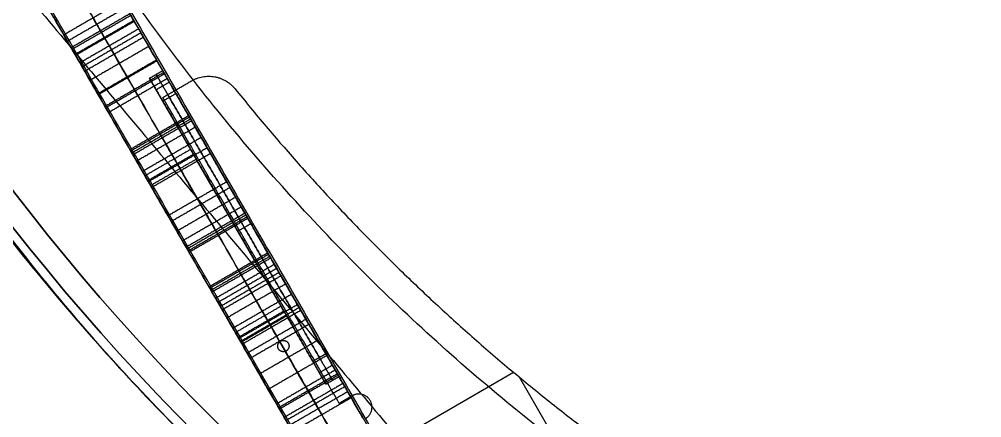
# Model space of a CAD drawing. Header units: millimetres. Extents: x -610 to 610, y -610 to 610.
# Drawn here: x -476.2 to -220.7, y -425.5 to -319.9 of the extents above; entities that cross this region are included whole.
import ezdxf

# ---------------------------------------------------------------- set-up
doc = ezdxf.new("R2010")
doc.units = ezdxf.units.MM
doc.layers.add('base', color=7, linetype='Continuous', true_color=0xffecbc)

msp = doc.modelspace()

# ---------------------------------------------------------------- linework, layer by layer
at = {"layer": 'base'}
for p, q in [((-586.12, -77.24, 122.97), (-384.99, -425.61, 122.97)), ((-601.71, -86.24, 122.97), (-400.58, -434.61, 122.97)), ((-430.73, -354.38, 221.97), (-441.63, -335.51, 221.97)), ((-406.73, -395.95, 221.97), (-429.23, -356.98, 221.97)), ((-418.22, -376.06, 230.97), (-418.22, -376.06, 212.97)), ((-394.81, -416.61, 221.97), (-405.23, -398.55, 221.97)), ((-379.84, -433.57, 230.97), (-345.02, -413.47, 230.97)), ((-379.84, -433.57, 212.97), (-345.02, -413.47, 212.97)), ((-310.39, -472.04, 230.97), (-343.47, -414.76, 230.97)), ((-310.39, -472.04, 212.97), (-343.47, -414.76, 212.97))]:
    msp.add_line(p, q, dxfattribs=at)
for centre, radius in [((0, 0, 249.47), 610), ((0, 0, 250.47), 610), ((0, 0, 243.46), 607.51), ((0, 0, 256.48), 607.51), ((0, 0, 240.97), 601.5), ((0, 0, 258.97), 601.5)]:
    msp.add_circle(centre, radius, dxfattribs=at)
at = {"layer": 'base', "extrusion": (0, 0, -1)}
for centre, radius in [((0, 0, 3.53), 610), ((0, 0, 4.53), 610), ((0, 0, -2.48), 607.51), ((0, 0, 10.54), 607.51), ((0, 0, -4.97), 601.5), ((0, 0, 13.03), 601.5)]:
    msp.add_circle(centre, radius, dxfattribs=at)
at = {"layer": 'base'}
for points, weights, degree, knots in [([(-495.2, -356.2, -4.03), (-851.4, 139, -4.03), (-356.2, 495.2, -4.03), (139, 851.4, -4.03), (495.2, 356.2, -4.03), (851.4, -139, -4.03), (356.2, -495.2, -4.03), (-139, -851.4, -4.03), (-495.2, -356.2, -4.03)], [1, 0.707106781187, 1, 0.707106781187, 1, 0.707106781187, 1, 0.707106781187, 1], 2, [0, 0, 0, 958.185759, 958.185759, 1916.371519, 1916.371519, 2874.557278, 2874.557278, 3832.743037, 3832.743037, 3832.743037]), ([(-610, 0, 249.97), (-610, -610, 249.97), (0, -610, 249.97), (610, -610, 249.97), (610, 0, 249.97), (610, 610, 249.97), (0, 610, 249.97), (-610, 610, 249.97), (-610, 0, 249.97)], [1, 0.707106781187, 1, 0.707106781187, 1, 0.707106781187, 1, 0.707106781187, 1], 2, [0, 0, 0, 958.185759, 958.185759, 1916.371519, 1916.371519, 2874.557278, 2874.557278, 3832.743037, 3832.743037, 3832.743037]), ([(32.65, -544.76, 240.97), (-510.36, -577.3, 240.97), (-544.65, -34.4, 240.97), (-578.93, 508.51, 240.97), (-36.14, 544.54, 240.97), (506.65, 580.56, 240.97), (544.42, 37.89, 240.97), (582.18, -504.79, 240.97), (39.63, -544.29, 240.97)], [1, 0.708239625255, 1, 0.708239625255, 1, 0.708239625255, 1, 0.708239625255, 1], 2, [654.018286, 654.018286, 654.018286, 1509.504571, 1509.504571, 2364.990855, 2364.990855, 3220.47714, 3220.47714, 4075.963425, 4075.963425, 4075.963425]), ([(32.65, -544.76, 244.97), (-510.36, -577.3, 244.97), (-544.65, -34.4, 244.97), (-578.93, 508.51, 244.97), (-36.14, 544.54, 244.97), (506.65, 580.56, 244.97), (544.42, 37.89, 244.97), (582.18, -504.79, 244.97), (39.63, -544.29, 244.97)], [1, 0.708239625255, 1, 0.708239625255, 1, 0.708239625255, 1, 0.708239625255, 1], 2, [654.018286, 654.018286, 654.018286, 1509.504571, 1509.504571, 2364.990855, 2364.990855, 3220.47714, 3220.47714, 4075.963425, 4075.963425, 4075.963425]), ([(32.65, -544.76, 242.97), (-510.36, -577.3, 242.97), (-544.65, -34.4, 242.97), (-578.93, 508.51, 242.97), (-36.14, 544.54, 242.97), (506.65, 580.56, 242.97), (544.42, 37.89, 242.97), (582.18, -504.79, 242.97), (39.63, -544.29, 242.97)], [1, 0.708239625255, 1, 0.708239625255, 1, 0.708239625255, 1, 0.708239625255, 1], 2, [654.018286, 654.018286, 654.018286, 1509.504571, 1509.504571, 2364.990855, 2364.990855, 3220.47714, 3220.47714, 4075.963425, 4075.963425, 4075.963425]), ([(-455.97, -302.67, 185.33), (-452.85, -308.07, 188.93), (-449.73, -313.48, 192.54), (-446.61, -318.88, 196.14), (-446.37, -319.3, 196.42), (-446.1, -319.76, 196.57), (-445.82, -320.24, 196.57)], [1, 1, 1, 1, 0.976658867519, 0.976658867519, 1], 3, [1777.788717, 1777.788717, 1777.788717, 1777.788717, 1778.788717, 1778.788717, 1778.788717, 1779.030416, 1779.030416, 1779.030416, 1779.030416]), ([(-463.76, -307.17, 185.33), (-460.64, -312.57, 188.93), (-457.52, -317.98, 192.54), (-454.4, -323.38, 196.14), (-454.16, -323.8, 196.42), (-453.9, -324.26, 196.57), (-453.62, -324.74, 196.57)], [1, 1, 1, 1, 0.976658867519, 0.976658867519, 1], 3, [1777.788717, 1777.788717, 1777.788717, 1777.788717, 1778.788717, 1778.788717, 1778.788717, 1779.030416, 1779.030416, 1779.030416, 1779.030416]), ([(-464.42, -324.04, 140.12), (-465.97, -321.35, 138.24), (-467.78, -318.21, 138.07), (-469.42, -315.38, 139.64), (-471.05, -312.54, 141.22), (-472.11, -310.71, 144.17), (-472.34, -310.31, 147.77)], [1, 0.919341741165, 0.919341741165, 1, 0.919341741165, 0.919341741165, 1], 3, [1721.078293, 1721.078293, 1721.078293, 1721.078293, 1731.515572, 1731.515572, 1731.515572, 1741.952851, 1741.952851, 1741.952851, 1741.952851]), ([(-471.56, -311.67, 185.33), (-468.44, -317.07, 188.93), (-465.32, -322.48, 192.54), (-462.2, -327.88, 196.14), (-461.96, -328.3, 196.42), (-461.69, -328.76, 196.57), (-461.41, -329.24, 196.57)], [1, 1, 1, 1, 0.976658867519, 0.976658867519, 1], 3, [1777.788717, 1777.788717, 1777.788717, 1777.788717, 1778.788717, 1778.788717, 1778.788717, 1779.030416, 1779.030416, 1779.030416, 1779.030416]), ([(-445.69, -320.47, 196.57), (-445.27, -321.21, 196.57), (-444.87, -321.9, 196.27), (-444.55, -322.45, 195.71), (-444.16, -323.13, 195.04), (-443.94, -323.5, 194.1), (-443.94, -323.5, 193.07)], [1, 0.958191499078, 0.958191499078, 1, 0.939486608202, 0.939486608202, 1], 3, [1779.071465, 1779.071465, 1779.071465, 1779.071465, 1781.563692, 1781.563692, 1781.563692, 1784.569251, 1784.569251, 1784.569251, 1784.569251]), ([(-453.48, -324.97, 196.57), (-453.06, -325.71, 196.57), (-452.66, -326.4, 196.27), (-452.34, -326.95, 195.71), (-451.95, -327.63, 195.04), (-451.73, -328, 194.1), (-451.73, -328, 193.07)], [1, 0.958191499078, 0.958191499078, 1, 0.939486608202, 0.939486608202, 1], 3, [1779.071465, 1779.071465, 1779.071465, 1779.071465, 1781.563692, 1781.563692, 1781.563692, 1784.569251, 1784.569251, 1784.569251, 1784.569251]), ([(-461.28, -329.47, 196.57), (-460.85, -330.21, 196.57), (-460.46, -330.9, 196.27), (-460.14, -331.45, 195.71), (-459.74, -332.13, 195.04), (-459.53, -332.5, 194.1), (-459.53, -332.5, 193.07)], [1, 0.958191499078, 0.958191499078, 1, 0.939486608202, 0.939486608202, 1], 3, [1779.071465, 1779.071465, 1779.071465, 1779.071465, 1781.563692, 1781.563692, 1781.563692, 1784.569251, 1784.569251, 1784.569251, 1784.569251]), ([(-439.68, -330.89, 195.95), (-439.13, -331.84, 196.71), (-438.46, -332.99, 196.78), (-437.87, -334.01, 196.16), (-437.28, -335.03, 195.54), (-436.94, -335.63, 194.4), (-436.94, -335.63, 193.07)], [1, 0.904194111672, 0.904194111672, 1, 0.904194111672, 0.904194111672, 1], 3, [1796.461563, 1796.461563, 1796.461563, 1796.461563, 1800.260818, 1800.260818, 1800.260818, 1804.060074, 1804.060074, 1804.060074, 1804.060074]), ([(-436.4, -340.57, 212.97), (-436.4, -340.57, 209.47), (-438.15, -337.54, 209.47), (-439.9, -334.51, 209.47), (-439.9, -334.51, 212.97)], [1, 0.707106781187, 1, 0.707106781187, 1], 2, [607.193594, 607.193594, 607.193594, 612.691382, 612.691382, 618.189169, 618.189169, 618.189169]), ([(-439.9, -334.51, 230.97), (-439.9, -334.51, 234.47), (-438.15, -337.54, 234.47), (-436.4, -340.57, 234.47), (-436.4, -340.57, 230.97)], [1, 0.707106781187, 1, 0.707106781187, 1], 2, [636.189169, 636.189169, 636.189169, 641.686956, 641.686956, 647.184743, 647.184743, 647.184743]), ([(-434.66, -339.57, 212.97), (-434.66, -339.57, 209.47), (-436.41, -336.54, 209.47), (-438.16, -333.51, 209.47), (-438.16, -333.51, 212.97)], [1, 0.707106781187, 1, 0.707106781187, 1], 2, [607.193594, 607.193594, 607.193594, 612.691382, 612.691382, 618.189169, 618.189169, 618.189169]), ([(-438.16, -333.51, 230.97), (-438.16, -333.51, 234.47), (-436.41, -336.54, 234.47), (-434.66, -339.57, 234.47), (-434.66, -339.57, 230.97)], [1, 0.707106781187, 1, 0.707106781187, 1], 2, [636.189169, 636.189169, 636.189169, 641.686956, 641.686956, 647.184743, 647.184743, 647.184743]), ([(-447.47, -335.39, 195.95), (-446.92, -336.34, 196.71), (-446.26, -337.49, 196.78), (-445.67, -338.51, 196.16), (-445.08, -339.53, 195.54), (-444.73, -340.13, 194.4), (-444.73, -340.13, 193.07)], [1, 0.904194111672, 0.904194111672, 1, 0.904194111672, 0.904194111672, 1], 3, [1796.461563, 1796.461563, 1796.461563, 1796.461563, 1800.260818, 1800.260818, 1800.260818, 1804.060074, 1804.060074, 1804.060074, 1804.060074]), ([(-438.13, -341.57, 212.97), (-438.13, -341.57, 209.47), (-439.88, -338.54, 209.47), (-441.63, -335.51, 209.47), (-441.63, -335.51, 212.97)], [1, 0.707106781187, 1, 0.707106781187, 1], 2, [607.193594, 607.193594, 607.193594, 612.691382, 612.691382, 618.189169, 618.189169, 618.189169]), ([(-441.63, -335.51, 230.97), (-441.63, -335.51, 234.47), (-439.88, -338.54, 234.47), (-438.13, -341.57, 234.47), (-438.13, -341.57, 230.97)], [1, 0.707106781187, 1, 0.707106781187, 1], 2, [636.189169, 636.189169, 636.189169, 641.686956, 641.686956, 647.184743, 647.184743, 647.184743]), ([(-455.27, -339.89, 195.95), (-454.72, -340.84, 196.71), (-454.05, -341.99, 196.78), (-453.46, -343.01, 196.16), (-452.87, -344.03, 195.54), (-452.53, -344.63, 194.4), (-452.53, -344.63, 193.07)], [1, 0.904194111672, 0.904194111672, 1, 0.904194111672, 0.904194111672, 1], 3, [1796.461563, 1796.461563, 1796.461563, 1796.461563, 1800.260818, 1800.260818, 1800.260818, 1804.060074, 1804.060074, 1804.060074, 1804.060074]), ([(-430.47, -346.84, 185.33), (-427.36, -352.22, 188.92), (-424.25, -357.6, 192.51), (-421.15, -362.99, 196.1), (-420.88, -363.45, 196.41), (-420.58, -363.97, 196.57), (-420.27, -364.5, 196.57)], [1, 1, 1, 1, 0.977285464066, 0.977285464066, 1], 3, [1659.639804, 1659.639804, 1659.639804, 1659.639804, 1660.63594, 1660.63594, 1660.63594, 1662.468471, 1662.468471, 1662.468471, 1662.468471]), ([(-438.26, -351.34, 185.33), (-435.15, -356.72, 188.92), (-432.05, -362.1, 192.51), (-428.94, -367.49, 196.1), (-428.67, -367.95, 196.41), (-428.37, -368.47, 196.57), (-428.06, -369, 196.57)], [1, 1, 1, 1, 0.977285464066, 0.977285464066, 1], 3, [1659.639804, 1659.639804, 1659.639804, 1659.639804, 1660.63594, 1660.63594, 1660.63594, 1662.468471, 1662.468471, 1662.468471, 1662.468471]), ([(-429.23, -356.98, 221.97), (-429.23, -356.98, 223.47), (-429.98, -355.68, 223.47), (-430.73, -354.38, 223.47), (-430.73, -354.38, 221.97), (-430.73, -354.38, 220.47), (-429.98, -355.68, 220.47), (-429.23, -356.98, 220.47), (-429.23, -356.98, 221.97)], [1, 0.707106781187, 1, 0.707106781187, 1, 0.707106781187, 1, 0.707106781187, 1], 2, [-2404.301253, -2404.301253, -2404.301253, -2401.945059, -2401.945059, -2399.588864, -2399.588864, -2397.23267, -2397.23267, -2394.876475, -2394.876475, -2394.876475]), ([(-416.34, -371.31, 149.62), (-419.38, -366.04, 146.1), (-422.43, -360.76, 142.59), (-425.48, -355.49, 139.07), (-425.74, -355.02, 138.76), (-426.04, -354.51, 138.6), (-426.35, -353.97, 138.6)], [1, 1, 1, 1, 0.977285323406, 0.977285323406, 1], 3, [1609.663962, 1609.663962, 1609.663962, 1609.663962, 1610.640332, 1610.640332, 1610.640332, 1612.472869, 1612.472869, 1612.472869, 1612.472869]), ([(-446.06, -355.84, 185.33), (-442.95, -361.22, 188.92), (-439.84, -366.6, 192.51), (-436.73, -371.99, 196.1), (-436.47, -372.45, 196.41), (-436.17, -372.97, 196.57), (-435.86, -373.5, 196.57)], [1, 1, 1, 1, 0.977285464066, 0.977285464066, 1], 3, [1659.639804, 1659.639804, 1659.639804, 1659.639804, 1660.63594, 1660.63594, 1660.63594, 1662.468471, 1662.468471, 1662.468471, 1662.468471]), ([(-433.56, -359.48, 221.97), (-433.56, -359.48, 220.47), (-434.31, -358.18, 220.47), (-435.06, -356.88, 220.47), (-435.06, -356.88, 221.97), (-435.06, -356.88, 223.47), (-434.31, -358.18, 223.47), (-433.56, -359.48, 223.47), (-433.56, -359.48, 221.97)], [1, 0.707106781187, 1, 0.707106781187, 1, 0.707106781187, 1, 0.707106781187, 1], 2, [2394.876475, 2394.876475, 2394.876475, 2397.23267, 2397.23267, 2399.588864, 2399.588864, 2401.945059, 2401.945059, 2404.301253, 2404.301253, 2404.301253]), ([(-424.13, -375.81, 149.62), (-427.18, -370.54, 146.1), (-430.22, -365.26, 142.59), (-433.27, -359.99, 139.07), (-433.54, -359.52, 138.76), (-433.84, -359.01, 138.6), (-434.14, -358.47, 138.6)], [1, 1, 1, 1, 0.977285323406, 0.977285323406, 1], 3, [1609.663962, 1609.663962, 1609.663962, 1609.663962, 1610.640332, 1610.640332, 1610.640332, 1612.472869, 1612.472869, 1612.472869, 1612.472869]), ([(-441.36, -363.98, 221.97), (-441.36, -363.98, 220.47), (-442.11, -362.68, 220.47), (-442.86, -361.38, 220.47), (-442.86, -361.38, 221.97), (-442.86, -361.38, 223.47), (-442.11, -362.68, 223.47), (-441.36, -363.98, 223.47), (-441.36, -363.98, 221.97)], [1, 0.707106781187, 1, 0.707106781187, 1, 0.707106781187, 1, 0.707106781187, 1], 2, [2394.876475, 2394.876475, 2394.876475, 2397.23267, 2397.23267, 2399.588864, 2399.588864, 2401.945059, 2401.945059, 2404.301253, 2404.301253, 2404.301253]), ([(-431.93, -380.31, 149.62), (-434.97, -375.04, 146.1), (-438.02, -369.76, 142.59), (-441.06, -364.49, 139.07), (-441.33, -364.02, 138.76), (-441.63, -363.51, 138.6), (-441.94, -362.97, 138.6)], [1, 1, 1, 1, 0.977285323406, 0.977285323406, 1], 3, [1609.663962, 1609.663962, 1609.663962, 1609.663962, 1610.640332, 1610.640332, 1610.640332, 1612.472869, 1612.472869, 1612.472869, 1612.472869]), ([(-406.73, -395.95, 221.97), (-406.73, -395.95, 220.47), (-405.98, -397.25, 220.47), (-405.23, -398.55, 220.47), (-405.23, -398.55, 221.97), (-405.23, -398.55, 223.47), (-405.98, -397.25, 223.47), (-406.73, -395.95, 223.47), (-406.73, -395.95, 221.97)], [1, 0.707106781187, 1, 0.707106781187, 1, 0.707106781187, 1, 0.707106781187, 1], 2, [-2394.876475, -2394.876475, -2394.876475, -2392.520281, -2392.520281, -2390.164086, -2390.164086, -2387.807892, -2387.807892, -2385.451697, -2385.451697, -2385.451697]), ([(-411.06, -398.45, 221.97), (-411.06, -398.45, 223.47), (-410.31, -399.75, 223.47), (-409.56, -401.05, 223.47), (-409.56, -401.05, 221.97), (-409.56, -401.05, 220.47), (-410.31, -399.75, 220.47), (-411.06, -398.45, 220.47), (-411.06, -398.45, 221.97)], [1, 0.707106781187, 1, 0.707106781187, 1, 0.707106781187, 1, 0.707106781187, 1], 2, [2385.451697, 2385.451697, 2385.451697, 2387.807892, 2387.807892, 2390.164086, 2390.164086, 2392.520281, 2392.520281, 2394.876475, 2394.876475, 2394.876475]), ([(-418.86, -402.95, 221.97), (-418.86, -402.95, 223.47), (-418.11, -404.25, 223.47), (-417.36, -405.55, 223.47), (-417.36, -405.55, 221.97), (-417.36, -405.55, 220.47), (-418.11, -404.25, 220.47), (-418.86, -402.95, 220.47), (-418.86, -402.95, 221.97)], [1, 0.707106781187, 1, 0.707106781187, 1, 0.707106781187, 1, 0.707106781187, 1], 2, [2385.451697, 2385.451697, 2385.451697, 2387.807892, 2387.807892, 2390.164086, 2390.164086, 2392.520281, 2392.520281, 2394.876475, 2394.876475, 2394.876475]), ([(-406.87, -405.23, -13.03), (-408.17, -405.98, -13.03), (-407.42, -407.28, -13.03), (-406.67, -408.57, -13.03), (-405.37, -407.82, -13.03), (-404.07, -407.07, -13.03), (-404.82, -405.78, -13.03), (-405.57, -404.48, -13.03), (-406.87, -405.23, -13.03)], [1, 0.707106781187, 1, 0.707106781187, 1, 0.707106781187, 1, 0.707106781187, 1], 2, [3908.141261, 3908.141261, 3908.141261, 3910.497456, 3910.497456, 3912.85365, 3912.85365, 3915.209845, 3915.209845, 3917.566039, 3917.566039, 3917.566039]), ([(-406.87, -405.23, 0.97), (-408.17, -405.98, 0.97), (-407.42, -407.28, 0.97), (-406.67, -408.57, 0.97), (-405.37, -407.82, 0.97), (-404.07, -407.07, 0.97), (-404.82, -405.78, 0.97), (-405.57, -404.48, 0.97), (-406.87, -405.23, 0.97)], [1, 0.707106781187, 1, 0.707106781187, 1, 0.707106781187, 1, 0.707106781187, 1], 2, [3908.141261, 3908.141261, 3908.141261, 3910.497456, 3910.497456, 3912.85365, 3912.85365, 3915.209845, 3915.209845, 3917.566039, 3917.566039, 3917.566039]), ([(-406.87, -405.23, -4.03), (-408.17, -405.98, -4.03), (-407.42, -407.28, -4.03), (-406.67, -408.57, -4.03), (-405.37, -407.82, -4.03), (-404.07, -407.07, -4.03), (-404.82, -405.78, -4.03), (-405.57, -404.48, -4.03), (-406.87, -405.23, -4.03)], [1, 0.707106781187, 1, 0.707106781187, 1, 0.707106781187, 1, 0.707106781187, 1], 2, [3908.141261, 3908.141261, 3908.141261, 3910.497456, 3910.497456, 3912.85365, 3912.85365, 3915.209845, 3915.209845, 3917.566039, 3917.566039, 3917.566039]), ([(-391.34, -414.61, 212.97), (-391.34, -414.61, 209.47), (-393.09, -411.57, 209.47), (-394.84, -408.54, 209.47), (-394.84, -408.54, 212.97)], [1, 0.707106781187, 1, 0.707106781187, 1], 2, [516.55399, 516.55399, 516.55399, 522.051778, 522.051778, 527.549565, 527.549565, 527.549565]), ([(-394.84, -408.54, 230.97), (-394.84, -408.54, 234.47), (-393.09, -411.57, 234.47), (-391.34, -414.61, 234.47), (-391.34, -414.61, 230.97)], [1, 0.707106781187, 1, 0.707106781187, 1], 2, [726.828773, 726.828773, 726.828773, 732.32656, 732.32656, 737.824347, 737.824347, 737.824347]), ([(-394.81, -416.61, 212.97), (-394.81, -416.61, 209.47), (-396.56, -413.57, 209.47), (-398.31, -410.54, 209.47), (-398.31, -410.54, 212.97)], [1, 0.707106781187, 1, 0.707106781187, 1], 2, [516.55399, 516.55399, 516.55399, 522.051778, 522.051778, 527.549565, 527.549565, 527.549565]), ([(-398.31, -410.54, 230.97), (-398.31, -410.54, 234.47), (-396.56, -413.57, 234.47), (-394.81, -416.61, 234.47), (-394.81, -416.61, 230.97)], [1, 0.707106781187, 1, 0.707106781187, 1], 2, [726.828773, 726.828773, 726.828773, 732.32656, 732.32656, 737.824347, 737.824347, 737.824347]), ([(-393.07, -415.61, 212.97), (-393.07, -415.61, 209.47), (-394.82, -412.57, 209.47), (-396.57, -409.54, 209.47), (-396.57, -409.54, 212.97)], [1, 0.707106781187, 1, 0.707106781187, 1], 2, [516.55399, 516.55399, 516.55399, 522.051778, 522.051778, 527.549565, 527.549565, 527.549565]), ([(-396.57, -409.54, 230.97), (-396.57, -409.54, 234.47), (-394.82, -412.57, 234.47), (-393.07, -415.61, 234.47), (-393.07, -415.61, 230.97)], [1, 0.707106781187, 1, 0.707106781187, 1], 2, [726.828773, 726.828773, 726.828773, 732.32656, 732.32656, 737.824347, 737.824347, 737.824347]), ([(-389.8, -417.28, 196.57), (-388.95, -418.74, 196.57), (-388.29, -419.89, 195.51), (-388.1, -420.23, 193.87), (-387.9, -420.56, 192.22), (-388.26, -419.94, 190.69), (-389.02, -418.63, 189.93)], [1, 0.855896171082, 0.855896171082, 1, 0.855896171082, 0.855896171082, 1], 3, [1556.805097, 1556.805097, 1556.805097, 1556.805097, 1561.494842, 1561.494842, 1561.494842, 1566.184588, 1566.184588, 1566.184588, 1566.184588]), ([(-384.34, -425.77, 230.97), (-381.31, -424.02, 230.97), (-383.06, -420.99, 230.97), (-384.81, -417.96, 230.97), (-387.84, -419.71, 230.97)], [1, 0.707106781187, 1, 0.707106781187, 1], 2, [-806.994805, -806.994805, -806.994805, -801.497018, -801.497018, -795.99923, -795.99923, -795.99923]), ([(-384.34, -425.77, 212.97), (-381.31, -424.02, 212.97), (-383.06, -420.99, 212.97), (-384.81, -417.96, 212.97), (-387.84, -419.71, 212.97)], [1, 0.707106781187, 1, 0.707106781187, 1], 2, [-806.994805, -806.994805, -806.994805, -801.497018, -801.497018, -795.99923, -795.99923, -795.99923]), ([(-384.34, -425.77, 221.97), (-381.31, -424.02, 221.97), (-383.06, -420.99, 221.97), (-384.81, -417.96, 221.97), (-387.84, -419.71, 221.97)], [1, 0.707106781187, 1, 0.707106781187, 1], 2, [-806.994805, -806.994805, -806.994805, -801.497018, -801.497018, -795.99923, -795.99923, -795.99923]), ([(-397.59, -421.78, 196.57), (-396.75, -423.24, 196.57), (-396.08, -424.39, 195.51), (-395.89, -424.73, 193.87), (-395.7, -425.06, 192.22), (-396.06, -424.44, 190.69), (-396.82, -423.13, 189.93)], [1, 0.855896171082, 0.855896171082, 1, 0.855896171082, 0.855896171082, 1], 3, [1556.805097, 1556.805097, 1556.805097, 1556.805097, 1561.494842, 1561.494842, 1561.494842, 1566.184588, 1566.184588, 1566.184588, 1566.184588])]:
    msp.add_rational_spline(points, weights, degree=degree, knots=knots, dxfattribs=at)
for points, degree in [([(-384.99, -425.61, 244.97), (-482.97, -255.89, 244.97), (-580.96, -86.18, 244.97)], 2), ([(-392.79, -430.11, 244.97), (-490.77, -260.39, 244.97), (-588.75, -90.68, 244.97)], 2), ([(-400.58, -434.61, 244.97), (-498.56, -264.89, 244.97), (-596.55, -95.18, 244.97)], 2), ([(-386.71, -457.67, 4.97), (-488.21, -281.87, 4.97), (-589.71, -106.07, 4.97)], 2), ([(-386.71, -457.67, 0.97), (-488.21, -281.87, 0.97), (-589.71, -106.07, 0.97)], 2), ([(-386.71, -457.67, 2.97), (-488.21, -281.87, 2.97), (-589.71, -106.07, 2.97)], 2), ([(-567.25, -109.92, 0.97), (-472.98, -273.21, 0.97), (-378.7, -436.5, 0.97)], 2), ([(-575.05, -114.42, 0.97), (-480.77, -277.71, 0.97), (-386.5, -441, 0.97)], 2), ([(-582.84, -118.92, 0.97), (-488.57, -282.21, 0.97), (-394.29, -445.5, 0.97)], 2), ([(-563.1, -207.5, 240.97), (-432.61, -363, 240.97), (-302.13, -518.51, 240.97)], 2), ([(-563.1, -207.5, 244.97), (-432.61, -363, 244.97), (-302.13, -518.51, 244.97)], 2), ([(-563.1, -207.5, 242.97), (-432.61, -363, 242.97), (-302.13, -518.51, 242.97)], 2), ([(-448.83, -315.04, 140.12), (-456.62, -319.54, 140.12), (-464.42, -324.04, 140.12)], 2), ([(-447.85, -316.74, 141.25), (-455.64, -321.24, 141.25), (-463.44, -325.74, 141.25)], 2), ([(-446.87, -318.44, 142.39), (-454.66, -322.94, 142.39), (-462.45, -327.44, 142.39)], 2), ([(-446.61, -318.88, 196.14), (-454.4, -323.38, 196.14), (-462.2, -327.88, 196.14)], 2), ([(-439.66, -330.92, 150.7), (-442.06, -326.76, 147.93), (-444.46, -322.6, 145.16), (-446.87, -318.44, 142.39)], 3), ([(-445.82, -320.24, 196.57), (-453.62, -324.74, 196.57), (-461.41, -329.24, 196.57)], 2), ([(-445.76, -320.36, 196.57), (-453.55, -324.86, 196.57), (-461.35, -329.36, 196.57)], 2), ([(-445.69, -320.47, 196.57), (-453.48, -324.97, 196.57), (-461.28, -329.47, 196.57)], 2), ([(-454.66, -322.94, 142.39), (-455.31, -321.8, 141.63), (-455.97, -320.67, 140.87), (-456.62, -319.54, 140.12)], 3), ([(-445.82, -320.24, 196.57), (-445.78, -320.32, 196.57), (-445.73, -320.4, 196.57), (-445.69, -320.47, 196.57)], 3), ([(-462.45, -327.44, 142.39), (-463.11, -326.3, 141.63), (-463.76, -325.17, 140.87), (-464.42, -324.04, 140.12)], 3), ([(-444.55, -322.45, 195.71), (-452.34, -326.95, 195.71), (-460.14, -331.45, 195.71)], 2), ([(-443.94, -323.5, 193.07), (-451.73, -328, 193.07), (-459.53, -332.5, 193.07)], 2), ([(-443.94, -323.5, 191.02), (-451.73, -328, 191.02), (-459.53, -332.5, 191.02)], 2), ([(-443.94, -323.5, 192.04), (-451.73, -328, 192.04), (-459.53, -332.5, 192.04)], 2), ([(-447.46, -335.42, 150.7), (-449.86, -331.26, 147.93), (-452.26, -327.1, 145.16), (-454.66, -322.94, 142.39)], 3), ([(-443.94, -323.5, 193.07), (-443.94, -323.5, 192.38), (-443.94, -323.5, 191.7), (-443.94, -323.5, 191.02)], 3), ([(-443.94, -323.5, 191.02), (-442.56, -325.9, 192.62), (-441.17, -328.29, 194.21), (-439.79, -330.69, 195.81)], 3), ([(-443.26, -324.68, 146.55), (-451.06, -329.18, 146.55), (-458.85, -333.68, 146.55)], 2), ([(-453.62, -324.74, 196.57), (-453.57, -324.82, 196.57), (-453.53, -324.9, 196.57), (-453.48, -324.97, 196.57)], 3), ([(-455.25, -339.92, 150.7), (-457.65, -335.76, 147.93), (-460.05, -331.6, 145.16), (-462.45, -327.44, 142.39)], 3), ([(-461.41, -329.24, 196.57), (-461.37, -329.32, 196.57), (-461.32, -329.4, 196.57), (-461.28, -329.47, 196.57)], 3), ([(-441.87, -327.1, 193.42), (-449.66, -331.6, 193.42), (-457.45, -336.1, 193.42)], 2), ([(-451.73, -328, 193.07), (-451.73, -328, 192.38), (-451.73, -328, 191.7), (-451.73, -328, 191.02)], 3), ([(-451.73, -328, 191.02), (-450.35, -330.4, 192.62), (-448.97, -332.79, 194.21), (-447.59, -335.19, 195.81)], 3), ([(-439.79, -330.69, 195.81), (-447.59, -335.19, 195.81), (-455.38, -339.69, 195.81)], 2), ([(-439.73, -330.79, 195.88), (-447.53, -335.29, 195.88), (-455.32, -339.79, 195.88)], 2), ([(-439.68, -330.89, 195.95), (-447.47, -335.39, 195.95), (-455.27, -339.89, 195.95)], 2), ([(-439.66, -330.92, 150.7), (-447.46, -335.42, 150.7), (-455.25, -339.92, 150.7)], 2), ([(-459.53, -332.5, 193.07), (-459.53, -332.5, 192.38), (-459.53, -332.5, 191.7), (-459.53, -332.5, 191.02)], 3), ([(-459.53, -332.5, 191.02), (-458.15, -334.9, 192.62), (-456.76, -337.29, 194.21), (-455.38, -339.69, 195.81)], 3), ([(-437.87, -334.01, 196.16), (-445.67, -338.51, 196.16), (-453.46, -343.01, 196.16)], 2), ([(-437.67, -334.37, 154.58), (-445.46, -338.87, 154.58), (-453.25, -343.37, 154.58)], 2), ([(-441.63, -335.51, 212.97), (-439.9, -334.51, 212.97), (-438.16, -333.51, 212.97)], 2), ([(-441.63, -335.51, 230.97), (-439.9, -334.51, 230.97), (-438.16, -333.51, 230.97)], 2), ([(-441.63, -335.51, 221.97), (-439.9, -334.51, 221.97), (-438.16, -333.51, 221.97)], 2), ([(-439.9, -334.51, 212.97), (-439.9, -334.51, 221.97), (-439.9, -334.51, 230.97)], 2), ([(-438.16, -333.51, 212.97), (-438.16, -333.51, 221.97), (-438.16, -333.51, 230.97)], 2), ([(-436.94, -335.63, 159.95), (-444.73, -340.13, 159.95), (-452.53, -344.63, 159.95)], 2), ([(-436.94, -335.63, 193.07), (-444.73, -340.13, 193.07), (-452.53, -344.63, 193.07)], 2), ([(-436.94, -335.63, 161.45), (-444.73, -340.13, 161.45), (-452.53, -344.63, 161.45)], 2), ([(-441.63, -335.51, 212.97), (-441.63, -335.51, 221.97), (-441.63, -335.51, 230.97)], 2), ([(-439.88, -338.54, 209.47), (-438.15, -337.54, 209.47), (-436.41, -336.54, 209.47)], 2), ([(-439.88, -338.54, 234.47), (-438.15, -337.54, 234.47), (-436.41, -336.54, 234.47)], 2), ([(-438.13, -340.61, 230.97), (-434.29, -338.4, 230.97), (-430.46, -336.19, 230.97)], 2), ([(-438.13, -340.61, 212.97), (-434.29, -338.4, 212.97), (-430.46, -336.19, 212.97)], 2), ([(-438.13, -340.61, 221.97), (-434.29, -338.4, 221.97), (-430.46, -336.19, 221.97)], 2), ([(-430.46, -336.19, 230.97), (-430.46, -336.19, 221.97), (-430.46, -336.19, 212.97)], 2), ([(-424.32, -335.13, 230.97), (-424.32, -335.13, 221.97), (-424.32, -335.13, 212.97)], 2), ([(-438.13, -341.57, 212.97), (-436.4, -340.57, 212.97), (-434.66, -339.57, 212.97)], 2), ([(-438.13, -341.57, 230.97), (-436.4, -340.57, 230.97), (-434.66, -339.57, 230.97)], 2), ([(-394.84, -408.54, 212.97), (-414.75, -374.06, 212.97), (-434.66, -339.57, 212.97)], 2), ([(-434.66, -339.57, 230.97), (-414.75, -374.06, 230.97), (-394.84, -408.54, 230.97)], 2), ([(-434.29, -338.4, 230.97), (-434.29, -338.4, 221.97), (-434.29, -338.4, 212.97)], 2), ([(-418.96, -338.33, 230.97), (-418.96, -338.33, 221.97), (-418.96, -338.33, 212.97)], 2), ([(-391.3, -421.71, 230.97), (-414.72, -381.16, 230.97), (-438.13, -340.61, 230.97)], 2), ([(-438.13, -340.61, 230.97), (-438.13, -340.61, 221.97), (-438.13, -340.61, 212.97)], 2), ([(-391.3, -421.71, 212.97), (-414.72, -381.16, 212.97), (-438.13, -340.61, 212.97)], 2), ([(-391.3, -421.71, 221.97), (-414.72, -381.16, 221.97), (-438.13, -340.61, 221.97)], 2), ([(-398.31, -410.54, 212.97), (-418.22, -376.06, 212.97), (-438.13, -341.57, 212.97)], 2), ([(-438.13, -341.57, 230.97), (-418.22, -376.06, 230.97), (-398.31, -410.54, 230.97)], 2), ([(-396.57, -409.54, 212.97), (-416.49, -375.06, 212.97), (-436.4, -340.57, 212.97)], 2), ([(-436.4, -340.57, 230.97), (-416.49, -375.06, 230.97), (-396.57, -409.54, 230.97)], 2), ([(-431.26, -345.47, 142.1), (-439.05, -349.97, 142.1), (-446.84, -354.47, 142.1)], 2), ([(-431.26, -345.47, 182.6), (-439.05, -349.97, 182.6), (-446.84, -354.47, 182.6)], 2), ([(-431.26, -345.47, 162.35), (-439.05, -349.97, 162.35), (-446.84, -354.47, 162.35)], 2), ([(-431.04, -345.84, 184.18), (-438.84, -350.34, 184.18), (-446.63, -354.84, 184.18)], 2), ([(-430.74, -346.36, 139.63), (-438.54, -350.86, 139.63), (-446.33, -355.36, 139.63)], 2), ([(-430.47, -346.84, 185.33), (-438.26, -351.34, 185.33), (-446.06, -355.84, 185.33)], 2), ([(-431.26, -345.47, 142.1), (-431.26, -345.47, 155.6), (-431.26, -345.47, 169.1), (-431.26, -345.47, 182.6)], 3), ([(-431.26, -345.47, 182.6), (-431.26, -345.47, 183.73), (-430.96, -345.99, 184.77), (-430.47, -346.84, 185.33)], 3), ([(-429.51, -348.51, 138.6), (-437.3, -353.01, 138.6), (-445.09, -357.51, 138.6)], 2), ([(-439.05, -349.97, 142.1), (-439.05, -349.97, 155.6), (-439.05, -349.97, 169.1), (-439.05, -349.97, 182.6)], 3), ([(-439.05, -349.97, 182.6), (-439.05, -349.97, 183.73), (-438.75, -350.49, 184.77), (-438.26, -351.34, 185.33)], 3), ([(-426.35, -353.97, 138.6), (-427.4, -352.15, 138.6), (-428.45, -350.33, 138.6), (-429.51, -348.51, 138.6)], 3), ([(-427.93, -351.24, 138.6), (-435.72, -355.74, 138.6), (-443.52, -360.24, 138.6)], 2), ([(-446.84, -354.47, 142.1), (-446.84, -354.47, 155.6), (-446.84, -354.47, 169.1), (-446.84, -354.47, 182.6)], 3), ([(-446.84, -354.47, 182.6), (-446.84, -354.47, 183.73), (-446.54, -354.99, 184.77), (-446.06, -355.84, 185.33)], 3), ([(-430.73, -354.38, 221.97), (-436.79, -357.88, 221.97), (-442.86, -361.38, 221.97)], 2), ([(-426.35, -353.97, 138.6), (-434.14, -358.47, 138.6), (-441.94, -362.97, 138.6)], 2), ([(-434.14, -358.47, 138.6), (-435.2, -356.65, 138.6), (-436.25, -354.83, 138.6), (-437.3, -353.01, 138.6)], 3), ([(-441.94, -362.97, 138.6), (-442.99, -361.15, 138.6), (-444.04, -359.33, 138.6), (-445.09, -357.51, 138.6)], 3), ([(-429.98, -355.68, 220.47), (-436.04, -359.18, 220.47), (-442.11, -362.68, 220.47)], 2), ([(-429.98, -355.68, 223.47), (-436.04, -359.18, 223.47), (-442.11, -362.68, 223.47)], 2), ([(-429.23, -356.98, 221.97), (-435.29, -360.48, 221.97), (-441.36, -363.98, 221.97)], 2), ([(-425.48, -355.49, 139.07), (-433.27, -359.99, 139.07), (-441.06, -364.49, 139.07)], 2), ([(-421.15, -362.99, 196.1), (-428.94, -367.49, 196.1), (-436.73, -371.99, 196.1)], 2), ([(-420.27, -364.5, 196.57), (-428.06, -369, 196.57), (-435.86, -373.5, 196.57)], 2), ([(-432.61, -363, 240.97), (-432.61, -363, 242.97), (-432.61, -363, 244.97)], 2), ([(-420.27, -364.5, 196.57), (-419.28, -366.22, 196.57), (-418.29, -367.93, 196.57), (-417.3, -369.65, 196.57)], 3), ([(-418.79, -367.07, 196.57), (-426.58, -371.57, 196.57), (-434.37, -376.07, 196.57)], 2), ([(-417.3, -369.65, 196.57), (-425.09, -374.15, 196.57), (-432.89, -378.65, 196.57)], 2), ([(-428.06, -369, 196.57), (-427.07, -370.72, 196.57), (-426.08, -372.43, 196.57), (-425.09, -374.15, 196.57)], 3), ([(-416.34, -371.31, 149.62), (-424.13, -375.81, 149.62), (-431.93, -380.31, 149.62)], 2), ([(-416.06, -371.79, 195.54), (-423.86, -376.29, 195.54), (-431.65, -380.79, 195.54)], 2), ([(-415.76, -372.31, 150.77), (-423.56, -376.81, 150.77), (-431.35, -381.31, 150.77)], 2), ([(-415.55, -372.68, 152.35), (-423.34, -377.18, 152.35), (-431.14, -381.68, 152.35)], 2), ([(-415.55, -372.68, 193.07), (-423.34, -377.18, 193.07), (-431.14, -381.68, 193.07)], 2), ([(-415.55, -372.68, 172.71), (-423.34, -377.18, 172.71), (-431.14, -381.68, 172.71)], 2), ([(-415.55, -372.68, 152.35), (-415.55, -372.68, 151.22), (-415.85, -372.16, 150.18), (-416.34, -371.31, 149.62)], 3), ([(-415.55, -372.68, 193.07), (-415.55, -372.68, 179.49), (-415.55, -372.68, 165.92), (-415.55, -372.68, 152.35)], 3), ([(-435.86, -373.5, 196.57), (-434.87, -375.22, 196.57), (-433.88, -376.93, 196.57), (-432.89, -378.65, 196.57)], 3), ([(-418.22, -376.06, 212.97), (-416.49, -375.06, 212.97), (-414.75, -374.06, 212.97)], 2), ([(-418.22, -376.06, 230.97), (-416.49, -375.06, 230.97), (-414.75, -374.06, 230.97)], 2), ([(-423.34, -377.18, 152.35), (-423.34, -377.18, 151.22), (-423.65, -376.66, 150.18), (-424.13, -375.81, 149.62)], 3), ([(-423.34, -377.18, 193.07), (-423.34, -377.18, 179.49), (-423.34, -377.18, 165.92), (-423.34, -377.18, 152.35)], 3), ([(-431.14, -381.68, 152.35), (-431.14, -381.68, 151.22), (-431.44, -381.16, 150.18), (-431.93, -380.31, 149.62)], 3), ([(-431.14, -381.68, 193.07), (-431.14, -381.68, 179.49), (-431.14, -381.68, 165.92), (-431.14, -381.68, 152.35)], 3), ([(-410.26, -381.85, 182.3), (-418.05, -386.35, 182.3), (-425.84, -390.85, 182.3)], 2), ([(-410.26, -381.85, 182.6), (-418.05, -386.35, 182.6), (-425.84, -390.85, 182.6)], 2), ([(-410.26, -381.85, 182.45), (-418.05, -386.35, 182.45), (-425.84, -390.85, 182.45)], 2), ([(-410.04, -382.21, 184.18), (-417.84, -386.71, 184.18), (-425.63, -391.21, 184.18)], 2), ([(-409.73, -382.76, 179.88), (-417.52, -387.26, 179.88), (-425.32, -391.76, 179.88)], 2), ([(-409.47, -383.21, 185.33), (-417.26, -387.71, 185.33), (-425.06, -392.21, 185.33)], 2), ([(-414.72, -381.16, 230.97), (-414.72, -381.16, 221.97), (-414.72, -381.16, 212.97)], 2), ([(-410.26, -381.85, 182.3), (-410.26, -381.85, 182.4), (-410.26, -381.85, 182.5), (-410.26, -381.85, 182.6)], 3), ([(-410.26, -381.85, 182.6), (-410.26, -381.85, 183.73), (-409.96, -382.37, 184.77), (-409.47, -383.21, 185.33)], 3), ([(-408.51, -384.88, 178.89), (-416.3, -389.38, 178.89), (-424.09, -393.88, 178.89)], 2), ([(-407.26, -387.04, 178.89), (-407.67, -386.32, 178.89), (-408.09, -385.6, 178.89), (-408.51, -384.88, 178.89)], 3), ([(-407.88, -385.96, 178.89), (-415.68, -390.46, 178.89), (-423.47, -394.96, 178.89)], 2), ([(-407.26, -387.04, 142.1), (-415.05, -391.54, 142.1), (-422.84, -396.04, 142.1)], 2), ([(-407.26, -387.04, 178.89), (-415.05, -391.54, 178.89), (-422.84, -396.04, 178.89)], 2), ([(-407.26, -387.04, 160.49), (-415.05, -391.54, 160.49), (-422.84, -396.04, 160.49)], 2), ([(-406.74, -387.93, 139.63), (-414.54, -392.43, 139.63), (-422.33, -396.93, 139.63)], 2), ([(-418.05, -386.35, 182.3), (-418.05, -386.35, 182.4), (-418.05, -386.35, 182.5), (-418.05, -386.35, 182.6)], 3), ([(-418.05, -386.35, 182.6), (-418.05, -386.35, 183.73), (-417.75, -386.87, 184.77), (-417.26, -387.71, 185.33)], 3), ([(-407.26, -387.04, 142.1), (-407.26, -387.04, 154.36), (-407.26, -387.04, 166.62), (-407.26, -387.04, 178.89)], 3), ([(-425.84, -390.85, 182.3), (-425.84, -390.85, 182.4), (-425.84, -390.85, 182.5), (-425.84, -390.85, 182.6)], 3), ([(-425.84, -390.85, 182.6), (-425.84, -390.85, 183.73), (-425.54, -391.37, 184.77), (-425.06, -392.21, 185.33)], 3), ([(-405.51, -390.07, 138.6), (-413.3, -394.57, 138.6), (-421.09, -399.07, 138.6)], 2), ([(-415.05, -391.54, 178.89), (-415.47, -390.82, 178.89), (-415.88, -390.1, 178.89), (-416.3, -389.38, 178.89)], 3), ([(-402.35, -395.54, 138.6), (-403.4, -393.72, 138.6), (-404.45, -391.9, 138.6), (-405.51, -390.07, 138.6)], 3), ([(-403.93, -392.81, 138.6), (-411.72, -397.31, 138.6), (-419.52, -401.81, 138.6)], 2), ([(-415.05, -391.54, 142.1), (-415.05, -391.54, 154.36), (-415.05, -391.54, 166.62), (-415.05, -391.54, 178.89)], 3), ([(-422.84, -396.04, 178.89), (-423.26, -395.32, 178.89), (-423.68, -394.6, 178.89), (-424.09, -393.88, 178.89)], 3), ([(-422.84, -396.04, 142.1), (-422.84, -396.04, 154.36), (-422.84, -396.04, 166.62), (-422.84, -396.04, 178.89)], 3), ([(-406.73, -395.95, 221.97), (-412.79, -399.45, 221.97), (-418.86, -402.95, 221.97)], 2), ([(-402.35, -395.54, 138.6), (-410.14, -400.04, 138.6), (-417.94, -404.54, 138.6)], 2), ([(-410.14, -400.04, 138.6), (-411.2, -398.22, 138.6), (-412.25, -396.4, 138.6), (-413.3, -394.57, 138.6)], 3), ([(-405.98, -397.25, 223.47), (-412.04, -400.75, 223.47), (-418.11, -404.25, 223.47)], 2), ([(-405.98, -397.25, 220.47), (-412.04, -400.75, 220.47), (-418.11, -404.25, 220.47)], 2), ([(-401.9, -396.32, 138.72), (-409.69, -400.82, 138.72), (-417.49, -405.32, 138.72)], 2), ([(-405.23, -398.55, 221.97), (-411.29, -402.05, 221.97), (-417.36, -405.55, 221.97)], 2), ([(-401.48, -397.05, 139.07), (-409.27, -401.55, 139.07), (-417.06, -406.05, 139.07)], 2), ([(-392.34, -412.88, 149.62), (-395.38, -407.61, 146.1), (-398.43, -402.33, 142.59), (-401.48, -397.05, 139.07)], 3), ([(-417.94, -404.54, 138.6), (-418.99, -402.72, 138.6), (-420.04, -400.9, 138.6), (-421.09, -399.07, 138.6)], 3), ([(-400.11, -399.42, 196.14), (-407.9, -403.92, 196.14), (-415.7, -408.42, 196.14)], 2), ([(-399.32, -400.78, 196.57), (-407.12, -405.28, 196.57), (-414.91, -409.78, 196.57)], 2), ([(-399.32, -400.78, 196.57), (-396.15, -406.28, 196.57), (-392.97, -411.78, 196.57), (-389.8, -417.28, 196.57)], 3), ([(-400.13, -417.38, 149.62), (-403.18, -412.11, 146.1), (-406.22, -406.83, 142.59), (-409.27, -401.55, 139.07)], 3), ([(-407.93, -421.88, 149.62), (-410.97, -416.61, 146.1), (-414.02, -411.33, 142.59), (-417.06, -406.05, 139.07)], 3), ([(-396.91, -404.97, 144.34), (-404.7, -409.47, 144.34), (-412.5, -413.97, 144.34)], 2), ([(-407.12, -405.28, 196.57), (-403.94, -410.78, 196.57), (-400.77, -416.28, 196.57), (-397.59, -421.78, 196.57)], 3), ([(-406.87, -405.23, 0.97), (-406.87, -405.23, -6.03), (-406.87, -405.23, -13.03)], 2), ([(-404.82, -405.78, 0.97), (-404.82, -405.78, -6.03), (-404.82, -405.78, -13.03)], 2), ([(-407.42, -407.28, 0.97), (-407.42, -407.28, -6.03), (-407.42, -407.28, -13.03)], 2), ([(-405.37, -407.82, 0.97), (-405.37, -407.82, -6.03), (-405.37, -407.82, -13.03)], 2), ([(-398.31, -410.54, 212.97), (-396.57, -409.54, 212.97), (-394.84, -408.54, 212.97)], 2), ([(-398.31, -410.54, 230.97), (-396.57, -409.54, 230.97), (-394.84, -408.54, 230.97)], 2), ([(-414.91, -409.78, 196.57), (-411.74, -415.28, 196.57), (-408.56, -420.78, 196.57), (-405.39, -426.28, 196.57)], 3), ([(-394.56, -409.03, 196.57), (-402.36, -413.53, 196.57), (-410.15, -418.03, 196.57)], 2), ([(-392.34, -412.88, 149.62), (-400.13, -417.38, 149.62), (-407.93, -421.88, 149.62)], 2), ([(-391.76, -413.88, 150.77), (-399.56, -418.38, 150.77), (-407.35, -422.88, 150.77)], 2), ([(-396.56, -413.57, 209.47), (-394.82, -412.57, 209.47), (-393.09, -411.57, 209.47)], 2), ([(-396.56, -413.57, 234.47), (-394.82, -412.57, 234.47), (-393.09, -411.57, 234.47)], 2), ([(-391.55, -414.25, 152.35), (-391.55, -414.25, 151.22), (-391.85, -413.73, 150.18), (-392.34, -412.88, 149.62)], 3), ([(-346.15, -412.52, 230.97), (-346.15, -412.52, 221.97), (-346.15, -412.52, 212.97)], 2), ([(-391.55, -414.25, 187.01), (-399.34, -418.75, 187.01), (-407.14, -423.25, 187.01)], 2), ([(-391.55, -414.25, 152.35), (-399.34, -418.75, 152.35), (-407.14, -423.25, 152.35)], 2), ([(-391.55, -414.25, 169.68), (-399.34, -418.75, 169.68), (-407.14, -423.25, 169.68)], 2), ([(-390.29, -416.44, 188.47), (-398.08, -420.94, 188.47), (-405.87, -425.44, 188.47)], 2), ([(-394.81, -416.61, 212.97), (-393.07, -415.61, 212.97), (-391.34, -414.61, 212.97)], 2), ([(-394.81, -416.61, 230.97), (-393.07, -415.61, 230.97), (-391.34, -414.61, 230.97)], 2), ([(-394.81, -416.61, 221.97), (-393.07, -415.61, 221.97), (-391.34, -414.61, 221.97)], 2), ([(-393.07, -415.61, 230.97), (-393.07, -415.61, 221.97), (-393.07, -415.61, 212.97)], 2), ([(-389.02, -418.63, 189.93), (-389.86, -417.17, 188.96), (-390.71, -415.71, 187.98), (-391.55, -414.25, 187.01)], 3), ([(-391.55, -414.25, 187.01), (-391.55, -414.25, 175.46), (-391.55, -414.25, 163.9), (-391.55, -414.25, 152.35)], 3), ([(-391.34, -414.61, 230.97), (-391.34, -414.61, 221.97), (-391.34, -414.61, 212.97)], 2), ([(-389.8, -417.28, 196.57), (-397.59, -421.78, 196.57), (-405.39, -426.28, 196.57)], 2), ([(-389.02, -418.63, 189.93), (-396.82, -423.13, 189.93), (-404.61, -427.63, 189.93)], 2), ([(-399.34, -418.75, 152.35), (-399.34, -418.75, 151.22), (-399.65, -418.23, 150.18), (-400.13, -417.38, 149.62)], 3), ([(-396.82, -423.13, 189.93), (-397.66, -421.67, 188.96), (-398.5, -420.21, 187.98), (-399.34, -418.75, 187.01)], 3), ([(-399.34, -418.75, 187.01), (-399.34, -418.75, 175.46), (-399.34, -418.75, 163.9), (-399.34, -418.75, 152.35)], 3), ([(-394.81, -416.61, 230.97), (-394.81, -416.61, 221.97), (-394.81, -416.61, 212.97)], 2), ([(-388.1, -420.23, 193.87), (-395.89, -424.73, 193.87), (-403.69, -429.23, 193.87)], 2), ([(-387.84, -419.71, 230.97), (-389.57, -420.71, 230.97), (-391.3, -421.71, 230.97)], 2), ([(-387.84, -419.71, 212.97), (-389.57, -420.71, 212.97), (-391.3, -421.71, 212.97)], 2), ([(-387.84, -419.71, 221.97), (-389.57, -420.71, 221.97), (-391.3, -421.71, 221.97)], 2), ([(-389.57, -420.71, 230.97), (-389.57, -420.71, 221.97), (-389.57, -420.71, 212.97)], 2), ([(-387.84, -419.71, 230.97), (-387.84, -419.71, 221.97), (-387.84, -419.71, 212.97)], 2), ([(-383.06, -420.99, 230.97), (-383.06, -420.99, 221.97), (-383.06, -420.99, 212.97)], 2), ([(-407.14, -423.25, 152.35), (-407.14, -423.25, 151.22), (-407.44, -422.73, 150.18), (-407.93, -421.88, 149.62)], 3), ([(-404.61, -427.63, 189.93), (-405.45, -426.17, 188.96), (-406.3, -424.71, 187.98), (-407.14, -423.25, 187.01)], 3), ([(-407.14, -423.25, 187.01), (-407.14, -423.25, 175.46), (-407.14, -423.25, 163.9), (-407.14, -423.25, 152.35)], 3), ([(-391.3, -421.71, 230.97), (-391.3, -421.71, 221.97), (-391.3, -421.71, 212.97)], 2)]:
    msp.add_open_spline(points, degree=degree, dxfattribs=at)
for points, degree, knots in [([(-571.93, -100.85, 4.97), (-552.1, -135.21, 4.97), (-532.26, -169.57, 4.97), (-452.78, -307.23, 4.97), (-373.3, -444.89, 4.97)], 2, [-9325.224932, -9325.224932, -9325.224932, -9245.872327, -9245.872327, -8927.963371, -8927.963371, -8927.963371]), ([(-571.93, -100.85, 0.97), (-552.1, -135.21, 0.97), (-532.26, -169.57, 0.97), (-452.78, -307.23, 0.97), (-373.3, -444.89, 0.97)], 2, [-9325.224932, -9325.224932, -9325.224932, -9245.872327, -9245.872327, -8927.963371, -8927.963371, -8927.963371]), ([(-571.93, -100.85, 2.97), (-552.1, -135.21, 2.97), (-532.26, -169.57, 2.97), (-452.78, -307.23, 2.97), (-373.3, -444.89, 2.97)], 2, [-9325.224932, -9325.224932, -9325.224932, -9245.872327, -9245.872327, -8927.963371, -8927.963371, -8927.963371]), ([(-436.94, -335.63, 193.07), (-436.94, -335.63, 182.53), (-436.94, -335.63, 171.99), (-436.94, -335.63, 161.45), (-436.94, -335.63, 160.95), (-436.94, -335.63, 160.45), (-436.94, -335.63, 159.95)], 3, [1804.060074, 1804.060074, 1804.060074, 1804.060074, 1835.675673, 1835.675673, 1835.675673, 1837.175384, 1837.175384, 1837.175384, 1837.175384]), ([(-444.73, -340.13, 193.07), (-444.73, -340.13, 182.53), (-444.73, -340.13, 171.99), (-444.73, -340.13, 161.45), (-444.73, -340.13, 160.95), (-444.73, -340.13, 160.45), (-444.73, -340.13, 159.95)], 3, [1804.060074, 1804.060074, 1804.060074, 1804.060074, 1835.675673, 1835.675673, 1835.675673, 1837.175384, 1837.175384, 1837.175384, 1837.175384]), ([(-452.53, -344.63, 193.07), (-452.53, -344.63, 182.53), (-452.53, -344.63, 171.99), (-452.53, -344.63, 161.45), (-452.53, -344.63, 160.95), (-452.53, -344.63, 160.45), (-452.53, -344.63, 159.95)], 3, [1804.060074, 1804.060074, 1804.060074, 1804.060074, 1835.675673, 1835.675673, 1835.675673, 1837.175384, 1837.175384, 1837.175384, 1837.175384]), ([(-409.47, -383.21, 185.33), (-406.35, -388.62, 188.93), (-403.23, -394.02, 192.54), (-400.11, -399.42, 196.14), (-399.86, -399.86, 196.43), (-399.59, -400.33, 196.57), (-399.32, -400.78, 196.57)], 3, [1536.516757, 1536.516757, 1536.516757, 1536.516757, 1537.516757, 1537.516757, 1537.516757, 1537.758456, 1537.758456, 1537.758456, 1537.758456]), ([(-417.26, -387.71, 185.33), (-414.14, -393.12, 188.93), (-411.02, -398.52, 192.54), (-407.9, -403.92, 196.14), (-407.65, -404.36, 196.43), (-407.38, -404.83, 196.57), (-407.12, -405.28, 196.57)], 3, [1536.516757, 1536.516757, 1536.516757, 1536.516757, 1537.516757, 1537.516757, 1537.516757, 1537.758456, 1537.758456, 1537.758456, 1537.758456]), ([(-425.06, -392.21, 185.33), (-421.94, -397.62, 188.93), (-418.82, -403.02, 192.54), (-415.7, -408.42, 196.14), (-415.44, -408.86, 196.43), (-415.17, -409.33, 196.57), (-414.91, -409.78, 196.57)], 3, [1536.516757, 1536.516757, 1536.516757, 1536.516757, 1537.516757, 1537.516757, 1537.516757, 1537.758456, 1537.758456, 1537.758456, 1537.758456])]:
    msp.add_open_spline(points, degree=degree, knots=knots, dxfattribs=at)
for points, weights, degree in [([(-439.79, -330.69, 195.81), (-439.75, -330.76, 195.86), (-439.72, -330.82, 195.9), (-439.68, -330.89, 195.95)], [1, 0.999510994362, 0.999510994362, 1], 3), ([(-436.94, -335.63, 159.95), (-436.93, -335.64, 156.01), (-437.93, -333.91, 152.61), (-439.66, -330.92, 150.7)], [1, 0.906450249511, 0.906450249511, 1], 3), ([(-447.59, -335.19, 195.81), (-447.55, -335.26, 195.86), (-447.51, -335.32, 195.9), (-447.47, -335.39, 195.95)], [1, 0.999510994362, 0.999510994362, 1], 3), ([(-444.73, -340.13, 159.95), (-444.73, -340.14, 156.01), (-445.73, -338.41, 152.61), (-447.46, -335.42, 150.7)], [1, 0.906450249511, 0.906450249511, 1], 3), ([(-430.46, -336.19, 230.97), (-423.8, -332.34, 230.97), (-418.96, -338.33, 230.97)], [1, 0.75996447698, 1], 2), ([(-430.46, -336.19, 212.97), (-423.8, -332.34, 212.97), (-418.96, -338.33, 212.97)], [1, 0.75996447698, 1], 2), ([(-430.46, -336.19, 221.97), (-423.8, -332.34, 221.97), (-418.96, -338.33, 221.97)], [1, 0.75996447698, 1], 2), ([(-455.38, -339.69, 195.81), (-455.34, -339.76, 195.86), (-455.3, -339.82, 195.9), (-455.27, -339.89, 195.95)], [1, 0.999510994362, 0.999510994362, 1], 3), ([(-418.96, -338.33, 230.97), (-352.72, -420.35, 230.97), (-260.43, -471.35, 230.97)], [1, 0.981366959849, 1], 2), ([(-418.96, -338.33, 212.97), (-352.72, -420.35, 212.97), (-260.43, -471.35, 212.97)], [1, 0.981366959849, 1], 2), ([(-418.96, -338.33, 221.97), (-352.72, -420.35, 221.97), (-260.43, -471.35, 221.97)], [1, 0.981366959849, 1], 2), ([(-452.53, -344.63, 159.95), (-452.52, -344.64, 156.01), (-453.52, -342.91, 152.61), (-455.25, -339.92, 150.7)], [1, 0.906450249511, 0.906450249511, 1], 3), ([(-429.51, -348.51, 138.6), (-430.53, -346.73, 138.6), (-431.26, -345.47, 140.05), (-431.26, -345.47, 142.1)], [1, 0.804737854124, 0.804737854124, 1], 3), ([(-437.3, -353.01, 138.6), (-438.33, -351.23, 138.6), (-439.05, -349.97, 140.05), (-439.05, -349.97, 142.1)], [1, 0.804737854124, 0.804737854124, 1], 3), ([(-445.09, -357.51, 138.6), (-446.12, -355.73, 138.6), (-446.84, -354.47, 140.05), (-446.84, -354.47, 142.1)], [1, 0.804737854124, 0.804737854124, 1], 3), ([(-417.3, -369.65, 196.57), (-416.28, -371.42, 196.57), (-415.55, -372.68, 195.12), (-415.55, -372.68, 193.07)], [1, 0.804737854124, 0.804737854124, 1], 3), ([(-425.09, -374.15, 196.57), (-424.07, -375.92, 196.57), (-423.34, -377.18, 195.12), (-423.34, -377.18, 193.07)], [1, 0.804737854124, 0.804737854124, 1], 3), ([(-432.89, -378.65, 196.57), (-431.86, -380.42, 196.57), (-431.14, -381.68, 195.12), (-431.14, -381.68, 193.07)], [1, 0.804737854124, 0.804737854124, 1], 3), ([(-408.51, -384.88, 178.89), (-409.51, -383.14, 178.89), (-410.23, -381.89, 180.29), (-410.26, -381.85, 182.3)], [1, 0.810420122244, 0.810420122244, 1], 3), ([(-416.3, -389.38, 178.89), (-417.31, -387.64, 178.89), (-418.03, -386.39, 180.29), (-418.05, -386.35, 182.3)], [1, 0.810420122244, 0.810420122244, 1], 3), ([(-405.51, -390.07, 138.6), (-406.53, -388.3, 138.6), (-407.26, -387.04, 140.05), (-407.26, -387.04, 142.1)], [1, 0.804737854124, 0.804737854124, 1], 3), ([(-424.09, -393.88, 178.89), (-425.1, -392.14, 178.89), (-425.82, -390.89, 180.29), (-425.84, -390.85, 182.3)], [1, 0.810420122244, 0.810420122244, 1], 3), ([(-413.3, -394.57, 138.6), (-414.33, -392.8, 138.6), (-415.05, -391.54, 140.05), (-415.05, -391.54, 142.1)], [1, 0.804737854124, 0.804737854124, 1], 3), ([(-421.09, -399.07, 138.6), (-422.12, -397.3, 138.6), (-422.84, -396.04, 140.05), (-422.84, -396.04, 142.1)], [1, 0.804737854124, 0.804737854124, 1], 3), ([(-401.48, -397.05, 139.07), (-401.74, -396.59, 138.76), (-402.04, -396.07, 138.6), (-402.35, -395.54, 138.6)], [1, 0.977285323406, 0.977285323406, 1], 3), ([(-409.27, -401.55, 139.07), (-409.54, -401.09, 138.76), (-409.84, -400.57, 138.6), (-410.14, -400.04, 138.6)], [1, 0.977285323406, 0.977285323406, 1], 3), ([(-417.06, -406.05, 139.07), (-417.33, -405.59, 138.76), (-417.63, -405.07, 138.6), (-417.94, -404.54, 138.6)], [1, 0.977285323406, 0.977285323406, 1], 3)]:
    msp.add_rational_spline(points, weights, degree=degree, dxfattribs=at)

doc.saveas('drawing.dxf')
